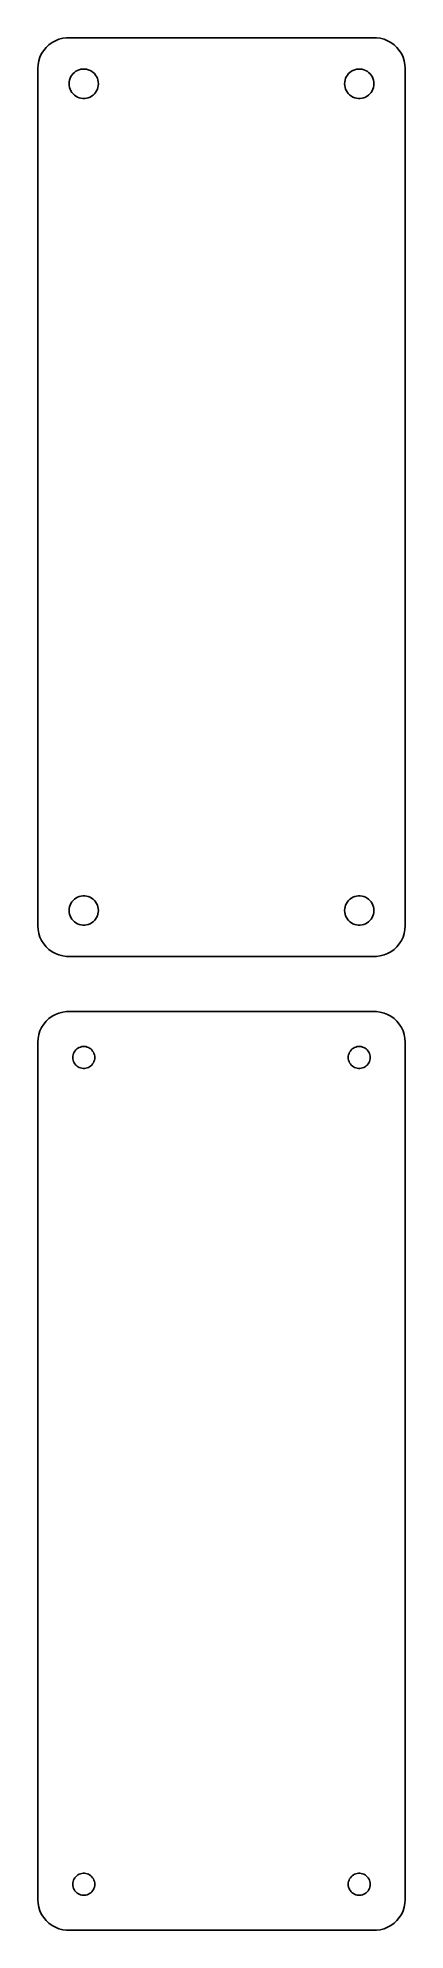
# Model space of a CAD drawing. Header units: metres. Extents: x -30 to 30, y 84 to 393.
import ezdxf

# ---------------------------------------------------------------- set-up
doc = ezdxf.new("R2010")
doc.units = ezdxf.units.M

msp = doc.modelspace()

# ---------------------------------------------------------------- linework, layer by layer
for p, q in [((-27.1289, 392.524), (-27.6791, 392.222)), ((-26.5451, 392.755), (-27.1289, 392.524)), ((-25.9369, 392.911), (-26.5451, 392.755)), ((-25.3139, 392.99), (-25.9369, 392.911)), ((25.3139, 392.99), (-25.3139, 392.99)), ((25.9369, 392.911), (25.3139, 392.99)), ((26.5451, 392.755), (25.9369, 392.911)), ((27.1289, 392.524), (26.5451, 392.755)), ((27.6791, 392.222), (27.1289, 392.524)), ((-29.6489, 389.841), (-29.8429, 389.243)), ((-29.3815, 390.409), (-29.6489, 389.841)), ((-29.0451, 390.939), (-29.3815, 390.409)), ((-28.6448, 391.423), (-29.0451, 390.939)), ((-28.1871, 391.853), (-28.6448, 391.423)), ((-27.6791, 392.222), (-28.1871, 391.853)), ((28.1871, 391.853), (27.6791, 392.222)), ((28.6448, 391.423), (28.1871, 391.853)), ((29.0451, 390.939), (28.6448, 391.423)), ((29.3815, 390.409), (29.0451, 390.939)), ((29.6489, 389.841), (29.3815, 390.409)), ((29.8429, 389.243), (29.6489, 389.841)), ((-29.9606, 388.627), (-30, 388)), ((-30, 388), (-30, 248)), ((-29.8429, 389.243), (-29.9606, 388.627)), ((-24.8246, 386.097), (-24.7315, 386.383)), ((-24.7315, 386.383), (-24.6031, 386.656)), ((-24.6031, 386.656), (-24.4416, 386.911)), ((-24.4416, 386.911), (-24.2495, 387.143)), ((-24.2495, 387.143), (-24.0298, 387.349)), ((-24.0298, 387.349), (-23.786, 387.526)), ((-23.786, 387.526), (-23.5219, 387.672)), ((-23.5219, 387.672), (-23.2416, 387.783)), ((-23.2416, 387.783), (-22.9497, 387.857)), ((-22.9497, 387.857), (-22.6507, 387.895)), ((-22.6507, 387.895), (-22.3493, 387.895)), ((-22.3493, 387.895), (-22.0503, 387.857)), ((-22.0503, 387.857), (-21.7583, 387.783)), ((-21.7583, 387.783), (-21.4781, 387.672)), ((-21.4781, 387.672), (-21.214, 387.526)), ((-21.214, 387.526), (-20.9702, 387.349)), ((-20.9702, 387.349), (-20.7505, 387.143)), ((-20.7505, 387.143), (-20.5583, 386.911)), ((-20.5583, 386.911), (-20.3969, 386.656)), ((-20.3969, 386.656), (-20.2685, 386.383)), ((-20.2685, 386.383), (-20.1754, 386.097)), ((20.1754, 386.097), (20.2685, 386.383)), ((20.2685, 386.383), (20.3969, 386.656)), ((20.3969, 386.656), (20.5583, 386.911)), ((20.5583, 386.911), (20.7505, 387.143)), ((20.7505, 387.143), (20.9702, 387.349)), ((20.9702, 387.349), (21.214, 387.526)), ((21.214, 387.526), (21.4781, 387.672)), ((21.4781, 387.672), (21.7583, 387.783)), ((21.7583, 387.783), (22.0503, 387.857)), ((22.0503, 387.857), (22.3493, 387.895)), ((22.3493, 387.895), (22.6507, 387.895)), ((22.6507, 387.895), (22.9497, 387.857)), ((22.9497, 387.857), (23.2416, 387.783)), ((23.2416, 387.783), (23.5219, 387.672)), ((23.5219, 387.672), (23.786, 387.526)), ((23.786, 387.526), (24.0298, 387.349)), ((24.0298, 387.349), (24.2495, 387.143)), ((24.2495, 387.143), (24.4416, 386.911)), ((24.4416, 386.911), (24.6031, 386.656)), ((24.6031, 386.656), (24.7315, 386.383)), ((24.7315, 386.383), (24.8246, 386.097)), ((29.9606, 388.627), (29.8429, 389.243)), ((30, 388), (29.9606, 388.627)), ((30, 248), (30, 388)), ((-24.9, 385.5), (-24.8811, 385.801)), ((-24.8811, 385.199), (-24.9, 385.5)), ((-24.8811, 385.801), (-24.8246, 386.097)), ((-24.8246, 384.903), (-24.8811, 385.199)), ((-24.7315, 384.617), (-24.8246, 384.903)), ((-24.6031, 384.344), (-24.7315, 384.617)), ((-24.4416, 384.089), (-24.6031, 384.344)), ((-24.2495, 383.857), (-24.4416, 384.089)), ((-24.0298, 383.651), (-24.2495, 383.857)), ((-23.786, 383.474), (-24.0298, 383.651)), ((-23.5219, 383.328), (-23.786, 383.474)), ((-23.2416, 383.217), (-23.5219, 383.328)), ((-22.9497, 383.143), (-23.2416, 383.217)), ((-22.6507, 383.105), (-22.9497, 383.143)), ((-22.0503, 383.143), (-22.3493, 383.105)), ((-21.7583, 383.217), (-22.0503, 383.143)), ((-21.4781, 383.328), (-21.7583, 383.217)), ((-21.214, 383.474), (-21.4781, 383.328)), ((-20.9702, 383.651), (-21.214, 383.474)), ((-20.7505, 383.857), (-20.9702, 383.651)), ((-20.5583, 384.089), (-20.7505, 383.857)), ((-20.3969, 384.344), (-20.5583, 384.089)), ((-20.2685, 384.617), (-20.3969, 384.344)), ((-20.1754, 384.903), (-20.2685, 384.617)), ((-20.1754, 386.097), (-20.1189, 385.801)), ((-20.1189, 385.199), (-20.1754, 384.903)), ((-20.1189, 385.801), (-20.1, 385.5)), ((-20.1, 385.5), (-20.1189, 385.199)), ((20.1, 385.5), (20.1189, 385.801)), ((20.1189, 385.199), (20.1, 385.5)), ((20.1189, 385.801), (20.1754, 386.097)), ((20.1754, 384.903), (20.1189, 385.199)), ((20.2685, 384.617), (20.1754, 384.903)), ((20.3969, 384.344), (20.2685, 384.617)), ((20.5583, 384.089), (20.3969, 384.344)), ((20.7505, 383.857), (20.5583, 384.089)), ((20.9702, 383.651), (20.7505, 383.857)), ((21.214, 383.474), (20.9702, 383.651)), ((21.4781, 383.328), (21.214, 383.474)), ((21.7583, 383.217), (21.4781, 383.328)), ((22.0503, 383.143), (21.7583, 383.217)), ((22.3493, 383.105), (22.0503, 383.143)), ((22.9497, 383.143), (22.6507, 383.105)), ((23.2416, 383.217), (22.9497, 383.143)), ((23.5219, 383.328), (23.2416, 383.217)), ((23.786, 383.474), (23.5219, 383.328)), ((24.0298, 383.651), (23.786, 383.474)), ((24.2495, 383.857), (24.0298, 383.651)), ((24.4416, 384.089), (24.2495, 383.857)), ((24.6031, 384.344), (24.4416, 384.089)), ((24.7315, 384.617), (24.6031, 384.344)), ((24.8246, 384.903), (24.7315, 384.617)), ((24.8246, 386.097), (24.8811, 385.801)), ((24.8811, 385.199), (24.8246, 384.903)), ((24.8811, 385.801), (24.9, 385.5)), ((24.9, 385.5), (24.8811, 385.199)), ((-22.3493, 383.105), (-22.6507, 383.105)), ((22.6507, 383.105), (22.3493, 383.105)), ((-24.9, 250.5), (-24.8811, 250.801)), ((-24.8811, 250.199), (-24.9, 250.5)), ((-24.8811, 250.801), (-24.8246, 251.097)), ((-24.8246, 251.097), (-24.7315, 251.383)), ((-24.7315, 251.383), (-24.6031, 251.656)), ((-24.6031, 251.656), (-24.4416, 251.911)), ((-24.4416, 251.911), (-24.2495, 252.143)), ((-24.2495, 252.143), (-24.0298, 252.349)), ((-24.0298, 252.349), (-23.786, 252.526)), ((-23.786, 252.526), (-23.5219, 252.672)), ((-23.5219, 252.672), (-23.2416, 252.783)), ((-23.2416, 252.783), (-22.9497, 252.857)), ((-22.9497, 252.857), (-22.6507, 252.895)), ((-22.6507, 252.895), (-22.3493, 252.895)), ((-22.3493, 252.895), (-22.0503, 252.857)), ((-22.0503, 252.857), (-21.7583, 252.783)), ((-21.7583, 252.783), (-21.4781, 252.672)), ((-21.4781, 252.672), (-21.214, 252.526)), ((-21.214, 252.526), (-20.9702, 252.349)), ((-20.9702, 252.349), (-20.7505, 252.143)), ((-20.7505, 252.143), (-20.5583, 251.911)), ((-20.5583, 251.911), (-20.3969, 251.656)), ((-20.3969, 251.656), (-20.2685, 251.383)), ((-20.2685, 251.383), (-20.1754, 251.097)), ((-20.1754, 251.097), (-20.1189, 250.801)), ((-20.1189, 250.801), (-20.1, 250.5)), ((-20.1, 250.5), (-20.1189, 250.199)), ((20.1, 250.5), (20.1189, 250.801)), ((20.1189, 250.199), (20.1, 250.5)), ((20.1189, 250.801), (20.1754, 251.097)), ((20.1754, 251.097), (20.2685, 251.383)), ((20.2685, 251.383), (20.3969, 251.656)), ((20.3969, 251.656), (20.5583, 251.911)), ((20.5583, 251.911), (20.7505, 252.143)), ((20.7505, 252.143), (20.9702, 252.349)), ((20.9702, 252.349), (21.214, 252.526)), ((21.214, 252.526), (21.4781, 252.672)), ((21.4781, 252.672), (21.7583, 252.783)), ((21.7583, 252.783), (22.0503, 252.857)), ((22.0503, 252.857), (22.3493, 252.895)), ((22.3493, 252.895), (22.6507, 252.895)), ((22.6507, 252.895), (22.9497, 252.857)), ((22.9497, 252.857), (23.2416, 252.783)), ((23.2416, 252.783), (23.5219, 252.672)), ((23.5219, 252.672), (23.786, 252.526)), ((23.786, 252.526), (24.0298, 252.349)), ((24.0298, 252.349), (24.2495, 252.143)), ((24.2495, 252.143), (24.4416, 251.911)), ((24.4416, 251.911), (24.6031, 251.656)), ((24.6031, 251.656), (24.7315, 251.383)), ((24.7315, 251.383), (24.8246, 251.097)), ((24.8246, 251.097), (24.8811, 250.801)), ((24.8811, 250.801), (24.9, 250.5)), ((24.9, 250.5), (24.8811, 250.199)), ((-30, 248), (-29.9606, 247.373)), ((-29.9606, 247.373), (-29.8429, 246.757)), ((-24.8246, 249.903), (-24.8811, 250.199)), ((-24.7315, 249.617), (-24.8246, 249.903)), ((-24.6031, 249.344), (-24.7315, 249.617)), ((-24.4416, 249.089), (-24.6031, 249.344)), ((-24.2495, 248.857), (-24.4416, 249.089)), ((-24.0298, 248.651), (-24.2495, 248.857)), ((-23.786, 248.474), (-24.0298, 248.651)), ((-23.5219, 248.328), (-23.786, 248.474)), ((-23.2416, 248.217), (-23.5219, 248.328)), ((-22.9497, 248.143), (-23.2416, 248.217)), ((-22.6507, 248.105), (-22.9497, 248.143)), ((-22.3493, 248.105), (-22.6507, 248.105)), ((-22.0503, 248.143), (-22.3493, 248.105)), ((-21.7583, 248.217), (-22.0503, 248.143)), ((-21.4781, 248.328), (-21.7583, 248.217)), ((-21.214, 248.474), (-21.4781, 248.328)), ((-20.9702, 248.651), (-21.214, 248.474)), ((-20.7505, 248.857), (-20.9702, 248.651)), ((-20.5583, 249.089), (-20.7505, 248.857)), ((-20.3969, 249.344), (-20.5583, 249.089)), ((-20.2685, 249.617), (-20.3969, 249.344)), ((-20.1754, 249.903), (-20.2685, 249.617)), ((-20.1189, 250.199), (-20.1754, 249.903)), ((20.1754, 249.903), (20.1189, 250.199)), ((20.2685, 249.617), (20.1754, 249.903)), ((20.3969, 249.344), (20.2685, 249.617)), ((20.5583, 249.089), (20.3969, 249.344)), ((20.7505, 248.857), (20.5583, 249.089)), ((20.9702, 248.651), (20.7505, 248.857)), ((21.214, 248.474), (20.9702, 248.651)), ((21.4781, 248.328), (21.214, 248.474)), ((21.7583, 248.217), (21.4781, 248.328)), ((22.0503, 248.143), (21.7583, 248.217)), ((22.3493, 248.105), (22.0503, 248.143)), ((22.6507, 248.105), (22.3493, 248.105)), ((22.9497, 248.143), (22.6507, 248.105)), ((23.2416, 248.217), (22.9497, 248.143)), ((23.5219, 248.328), (23.2416, 248.217)), ((23.786, 248.474), (23.5219, 248.328)), ((24.0298, 248.651), (23.786, 248.474)), ((24.2495, 248.857), (24.0298, 248.651)), ((24.4416, 249.089), (24.2495, 248.857)), ((24.6031, 249.344), (24.4416, 249.089)), ((24.7315, 249.617), (24.6031, 249.344)), ((24.8246, 249.903), (24.7315, 249.617)), ((24.8811, 250.199), (24.8246, 249.903)), ((29.8429, 246.757), (29.9606, 247.373)), ((29.9606, 247.373), (30, 248)), ((-29.8429, 246.757), (-29.6489, 246.159)), ((-29.6489, 246.159), (-29.3815, 245.591)), ((-29.3815, 245.591), (-29.0451, 245.061)), ((-29.0451, 245.061), (-28.6448, 244.577)), ((-28.6448, 244.577), (-28.1871, 244.147)), ((-28.1871, 244.147), (-27.6791, 243.778)), ((27.6791, 243.778), (28.1871, 244.147)), ((28.1871, 244.147), (28.6448, 244.577)), ((28.6448, 244.577), (29.0451, 245.061)), ((29.0451, 245.061), (29.3815, 245.591)), ((29.3815, 245.591), (29.6489, 246.159)), ((29.6489, 246.159), (29.8429, 246.757)), ((-27.6791, 243.778), (-27.1289, 243.476)), ((-27.1289, 243.476), (-26.5451, 243.245)), ((-26.5451, 243.245), (-25.9369, 243.089)), ((-25.9369, 243.089), (-25.3139, 243.01)), ((-25.3139, 243.01), (25.3139, 243.01)), ((25.3139, 243.01), (25.9369, 243.089)), ((25.9369, 243.089), (26.5451, 243.245)), ((26.5451, 243.245), (27.1289, 243.476)), ((27.1289, 243.476), (27.6791, 243.778)), ((-29.0451, 231.939), (-29.3815, 231.409)), ((-28.6448, 232.423), (-29.0451, 231.939)), ((-28.1871, 232.853), (-28.6448, 232.423)), ((-27.6791, 233.222), (-28.1871, 232.853)), ((-27.1289, 233.524), (-27.6791, 233.222)), ((-26.5451, 233.755), (-27.1289, 233.524)), ((-25.9369, 233.911), (-26.5451, 233.755)), ((-25.3139, 233.99), (-25.9369, 233.911)), ((25.3139, 233.99), (-25.3139, 233.99)), ((25.9369, 233.911), (25.3139, 233.99)), ((26.5451, 233.755), (25.9369, 233.911)), ((27.1289, 233.524), (26.5451, 233.755)), ((27.6791, 233.222), (27.1289, 233.524)), ((28.1871, 232.853), (27.6791, 233.222)), ((28.6448, 232.423), (28.1871, 232.853)), ((29.0451, 231.939), (28.6448, 232.423)), ((29.3815, 231.409), (29.0451, 231.939)), ((-29.9606, 229.627), (-30, 229)), ((-30, 229), (-30, 89)), ((-29.8429, 230.243), (-29.9606, 229.627)), ((-29.6489, 230.841), (-29.8429, 230.243)), ((-29.3815, 231.409), (-29.6489, 230.841)), ((29.6489, 230.841), (29.3815, 231.409)), ((29.8429, 230.243), (29.6489, 230.841)), ((29.9606, 229.627), (29.8429, 230.243)), ((30, 229), (29.9606, 229.627)), ((30, 89), (30, 229)), ((-24.3, 226.5), (-24.2858, 226.726)), ((-24.2858, 226.274), (-24.3, 226.5)), ((-24.2858, 226.726), (-24.2434, 226.948)), ((-24.2434, 226.052), (-24.2858, 226.274)), ((-24.2434, 226.948), (-24.1736, 227.163)), ((-24.1736, 225.837), (-24.2434, 226.052)), ((-24.1736, 227.163), (-24.0773, 227.367)), ((-24.0773, 225.633), (-24.1736, 225.837)), ((-24.0773, 227.367), (-23.9562, 227.558)), ((-23.9562, 225.442), (-24.0773, 225.633)), ((-23.9562, 227.558), (-23.8121, 227.732)), ((-23.8121, 227.732), (-23.6474, 227.887)), ((-23.6474, 227.887), (-23.4645, 228.02)), ((-23.4645, 228.02), (-23.2664, 228.129)), ((-23.2664, 228.129), (-23.0562, 228.212)), ((-23.0562, 228.212), (-22.8373, 228.268)), ((-22.8373, 228.268), (-22.613, 228.296)), ((-22.613, 228.296), (-22.387, 228.296)), ((-22.387, 228.296), (-22.1627, 228.268)), ((-22.1627, 228.268), (-21.9438, 228.212)), ((-21.9438, 228.212), (-21.7336, 228.129)), ((-21.7336, 228.129), (-21.5355, 228.02)), ((-21.5355, 228.02), (-21.3526, 227.887)), ((-21.3526, 227.887), (-21.1879, 227.732)), ((-21.1879, 227.732), (-21.0438, 227.558)), ((-21.0438, 227.558), (-20.9226, 227.367)), ((-20.9226, 225.633), (-21.0438, 225.442)), ((-20.9226, 227.367), (-20.8264, 227.163)), ((-20.8264, 225.837), (-20.9226, 225.633)), ((-20.8264, 227.163), (-20.7565, 226.948)), ((-20.7565, 226.052), (-20.8264, 225.837)), ((-20.7565, 226.948), (-20.7142, 226.726)), ((-20.7142, 226.274), (-20.7565, 226.052)), ((-20.7142, 226.726), (-20.7, 226.5)), ((-20.7, 226.5), (-20.7142, 226.274)), ((20.7, 226.5), (20.7142, 226.726)), ((20.7142, 226.274), (20.7, 226.5)), ((20.7142, 226.726), (20.7565, 226.948)), ((20.7565, 226.052), (20.7142, 226.274)), ((20.7565, 226.948), (20.8264, 227.163)), ((20.8264, 225.837), (20.7565, 226.052)), ((20.8264, 227.163), (20.9226, 227.367)), ((20.9226, 225.633), (20.8264, 225.837)), ((20.9226, 227.367), (21.0438, 227.558)), ((21.0438, 225.442), (20.9226, 225.633)), ((21.0438, 227.558), (21.1879, 227.732)), ((21.1879, 227.732), (21.3526, 227.887)), ((21.3526, 227.887), (21.5355, 228.02)), ((21.5355, 228.02), (21.7336, 228.129)), ((21.7336, 228.129), (21.9438, 228.212)), ((21.9438, 228.212), (22.1627, 228.268)), ((22.1627, 228.268), (22.387, 228.296)), ((22.387, 228.296), (22.613, 228.296)), ((22.613, 228.296), (22.8373, 228.268)), ((22.8373, 228.268), (23.0562, 228.212)), ((23.0562, 228.212), (23.2664, 228.129)), ((23.2664, 228.129), (23.4645, 228.02)), ((23.4645, 228.02), (23.6474, 227.887)), ((23.6474, 227.887), (23.8121, 227.732)), ((23.8121, 227.732), (23.9562, 227.558)), ((23.9562, 227.558), (24.0773, 227.367)), ((24.0773, 225.633), (23.9562, 225.442)), ((24.0773, 227.367), (24.1736, 227.163)), ((24.1736, 225.837), (24.0773, 225.633)), ((24.1736, 227.163), (24.2434, 226.948)), ((24.2434, 226.052), (24.1736, 225.837)), ((24.2434, 226.948), (24.2858, 226.726)), ((24.2858, 226.274), (24.2434, 226.052)), ((24.2858, 226.726), (24.3, 226.5)), ((24.3, 226.5), (24.2858, 226.274)), ((-23.8121, 225.268), (-23.9562, 225.442)), ((-23.6474, 225.113), (-23.8121, 225.268)), ((-23.4645, 224.98), (-23.6474, 225.113)), ((-23.2664, 224.871), (-23.4645, 224.98)), ((-23.0562, 224.788), (-23.2664, 224.871)), ((-22.8373, 224.732), (-23.0562, 224.788)), ((-22.613, 224.704), (-22.8373, 224.732)), ((-22.387, 224.704), (-22.613, 224.704)), ((-22.1627, 224.732), (-22.387, 224.704)), ((-21.9438, 224.788), (-22.1627, 224.732)), ((-21.7336, 224.871), (-21.9438, 224.788)), ((-21.5355, 224.98), (-21.7336, 224.871)), ((-21.3526, 225.113), (-21.5355, 224.98)), ((-21.1879, 225.268), (-21.3526, 225.113)), ((-21.0438, 225.442), (-21.1879, 225.268)), ((21.1879, 225.268), (21.0438, 225.442)), ((21.3526, 225.113), (21.1879, 225.268)), ((21.5355, 224.98), (21.3526, 225.113)), ((21.7336, 224.871), (21.5355, 224.98)), ((21.9438, 224.788), (21.7336, 224.871)), ((22.1627, 224.732), (21.9438, 224.788)), ((22.387, 224.704), (22.1627, 224.732)), ((22.613, 224.704), (22.387, 224.704)), ((22.8373, 224.732), (22.613, 224.704)), ((23.0562, 224.788), (22.8373, 224.732)), ((23.2664, 224.871), (23.0562, 224.788)), ((23.4645, 224.98), (23.2664, 224.871)), ((23.6474, 225.113), (23.4645, 224.98)), ((23.8121, 225.268), (23.6474, 225.113)), ((23.9562, 225.442), (23.8121, 225.268)), ((-23.9562, 92.558), (-23.8121, 92.7322)), ((-23.8121, 92.7322), (-23.6474, 92.8869)), ((-23.6474, 92.8869), (-23.4645, 93.0198)), ((-23.4645, 93.0198), (-23.2664, 93.1287)), ((-23.2664, 93.1287), (-23.0562, 93.2119)), ((-23.0562, 93.2119), (-22.8373, 93.2681)), ((-22.8373, 93.2681), (-22.613, 93.2964)), ((-22.613, 93.2964), (-22.387, 93.2964)), ((-22.387, 93.2964), (-22.1627, 93.2681)), ((-22.1627, 93.2681), (-21.9438, 93.2119)), ((-21.9438, 93.2119), (-21.7336, 93.1287)), ((-21.7336, 93.1287), (-21.5355, 93.0198)), ((-21.5355, 93.0198), (-21.3526, 92.8869)), ((-21.3526, 92.8869), (-21.1879, 92.7322)), ((-21.1879, 92.7322), (-21.0438, 92.558)), ((21.0438, 92.558), (21.1879, 92.7322)), ((21.1879, 92.7322), (21.3526, 92.8869)), ((21.3526, 92.8869), (21.5355, 93.0198)), ((21.5355, 93.0198), (21.7336, 93.1287)), ((21.7336, 93.1287), (21.9438, 93.2119)), ((21.9438, 93.2119), (22.1627, 93.2681)), ((22.1627, 93.2681), (22.387, 93.2964)), ((22.387, 93.2964), (22.613, 93.2964)), ((22.613, 93.2964), (22.8373, 93.2681)), ((22.8373, 93.2681), (23.0562, 93.2119)), ((23.0562, 93.2119), (23.2664, 93.1287)), ((23.2664, 93.1287), (23.4645, 93.0198)), ((23.4645, 93.0198), (23.6474, 92.8869)), ((23.6474, 92.8869), (23.8121, 92.7322)), ((23.8121, 92.7322), (23.9562, 92.558)), ((-24.3, 91.5), (-24.2858, 91.7256)), ((-24.2858, 91.2744), (-24.3, 91.5)), ((-24.2858, 91.7256), (-24.2434, 91.9476)), ((-24.2434, 91.0524), (-24.2858, 91.2744)), ((-24.2434, 91.9476), (-24.1736, 92.1626)), ((-24.1736, 90.8374), (-24.2434, 91.0524)), ((-24.1736, 92.1626), (-24.0773, 92.3672)), ((-24.0773, 90.6328), (-24.1736, 90.8374)), ((-24.0773, 92.3672), (-23.9562, 92.558)), ((-23.9562, 90.442), (-24.0773, 90.6328)), ((-23.8121, 90.2678), (-23.9562, 90.442)), ((-23.6474, 90.1131), (-23.8121, 90.2678)), ((-23.4645, 89.9802), (-23.6474, 90.1131)), ((-23.2664, 89.8713), (-23.4645, 89.9802)), ((-23.0562, 89.7881), (-23.2664, 89.8713)), ((-22.8373, 89.7319), (-23.0562, 89.7881)), ((-22.613, 89.7036), (-22.8373, 89.7319)), ((-22.387, 89.7036), (-22.613, 89.7036)), ((-22.1627, 89.7319), (-22.387, 89.7036)), ((-21.9438, 89.7881), (-22.1627, 89.7319)), ((-21.7336, 89.8713), (-21.9438, 89.7881)), ((-21.5355, 89.9802), (-21.7336, 89.8713)), ((-21.3526, 90.1131), (-21.5355, 89.9802)), ((-21.1879, 90.2678), (-21.3526, 90.1131)), ((-21.0438, 90.442), (-21.1879, 90.2678)), ((-21.0438, 92.558), (-20.9226, 92.3672)), ((-20.9226, 90.6328), (-21.0438, 90.442)), ((-20.9226, 92.3672), (-20.8264, 92.1626)), ((-20.8264, 90.8374), (-20.9226, 90.6328)), ((-20.8264, 92.1626), (-20.7565, 91.9476)), ((-20.7565, 91.0524), (-20.8264, 90.8374)), ((-20.7565, 91.9476), (-20.7142, 91.7256)), ((-20.7142, 91.2744), (-20.7565, 91.0524)), ((-20.7142, 91.7256), (-20.7, 91.5)), ((-20.7, 91.5), (-20.7142, 91.2744)), ((20.7, 91.5), (20.7142, 91.7256)), ((20.7142, 91.2744), (20.7, 91.5)), ((20.7142, 91.7256), (20.7565, 91.9476)), ((20.7565, 91.0524), (20.7142, 91.2744)), ((20.7565, 91.9476), (20.8264, 92.1626)), ((20.8264, 90.8374), (20.7565, 91.0524)), ((20.8264, 92.1626), (20.9226, 92.3672)), ((20.9226, 90.6328), (20.8264, 90.8374)), ((20.9226, 92.3672), (21.0438, 92.558)), ((21.0438, 90.442), (20.9226, 90.6328)), ((21.1879, 90.2678), (21.0438, 90.442)), ((21.3526, 90.1131), (21.1879, 90.2678)), ((21.5355, 89.9802), (21.3526, 90.1131)), ((21.7336, 89.8713), (21.5355, 89.9802)), ((21.9438, 89.7881), (21.7336, 89.8713)), ((22.1627, 89.7319), (21.9438, 89.7881)), ((22.387, 89.7036), (22.1627, 89.7319)), ((22.613, 89.7036), (22.387, 89.7036)), ((22.8373, 89.7319), (22.613, 89.7036)), ((23.0562, 89.7881), (22.8373, 89.7319)), ((23.2664, 89.8713), (23.0562, 89.7881)), ((23.4645, 89.9802), (23.2664, 89.8713)), ((23.6474, 90.1131), (23.4645, 89.9802)), ((23.8121, 90.2678), (23.6474, 90.1131)), ((23.9562, 90.442), (23.8121, 90.2678)), ((23.9562, 92.558), (24.0773, 92.3672)), ((24.0773, 90.6328), (23.9562, 90.442)), ((24.0773, 92.3672), (24.1736, 92.1626)), ((24.1736, 90.8374), (24.0773, 90.6328)), ((24.1736, 92.1626), (24.2434, 91.9476)), ((24.2434, 91.0524), (24.1736, 90.8374)), ((24.2434, 91.9476), (24.2858, 91.7256)), ((24.2858, 91.2744), (24.2434, 91.0524)), ((24.2858, 91.7256), (24.3, 91.5)), ((24.3, 91.5), (24.2858, 91.2744)), ((-30, 89), (-29.9606, 88.3733)), ((-29.9606, 88.3733), (-29.8429, 87.7566)), ((-29.8429, 87.7566), (-29.6489, 87.1594)), ((-29.6489, 87.1594), (-29.3815, 86.5912)), ((-29.3815, 86.5912), (-29.0451, 86.0611)), ((29.0451, 86.0611), (29.3815, 86.5912)), ((29.3815, 86.5912), (29.6489, 87.1594)), ((29.6489, 87.1594), (29.8429, 87.7566)), ((29.8429, 87.7566), (29.9606, 88.3733)), ((29.9606, 88.3733), (30, 89)), ((-29.0451, 86.0611), (-28.6448, 85.5773)), ((-28.6448, 85.5773), (-28.1871, 85.1474)), ((-28.1871, 85.1474), (-27.6791, 84.7784)), ((-27.6791, 84.7784), (-27.1289, 84.4759)), ((-27.1289, 84.4759), (-26.5451, 84.2447)), ((-26.5451, 84.2447), (-25.9369, 84.0886)), ((-25.9369, 84.0886), (-25.3139, 84.0099)), ((-25.3139, 84.0099), (25.3139, 84.0099)), ((25.3139, 84.0099), (25.9369, 84.0886)), ((25.9369, 84.0886), (26.5451, 84.2447)), ((26.5451, 84.2447), (27.1289, 84.4759)), ((27.1289, 84.4759), (27.6791, 84.7784)), ((27.6791, 84.7784), (28.1871, 85.1474)), ((28.1871, 85.1474), (28.6448, 85.5773)), ((28.6448, 85.5773), (29.0451, 86.0611))]:
    msp.add_line(p, q)

doc.saveas('drawing.dxf')
